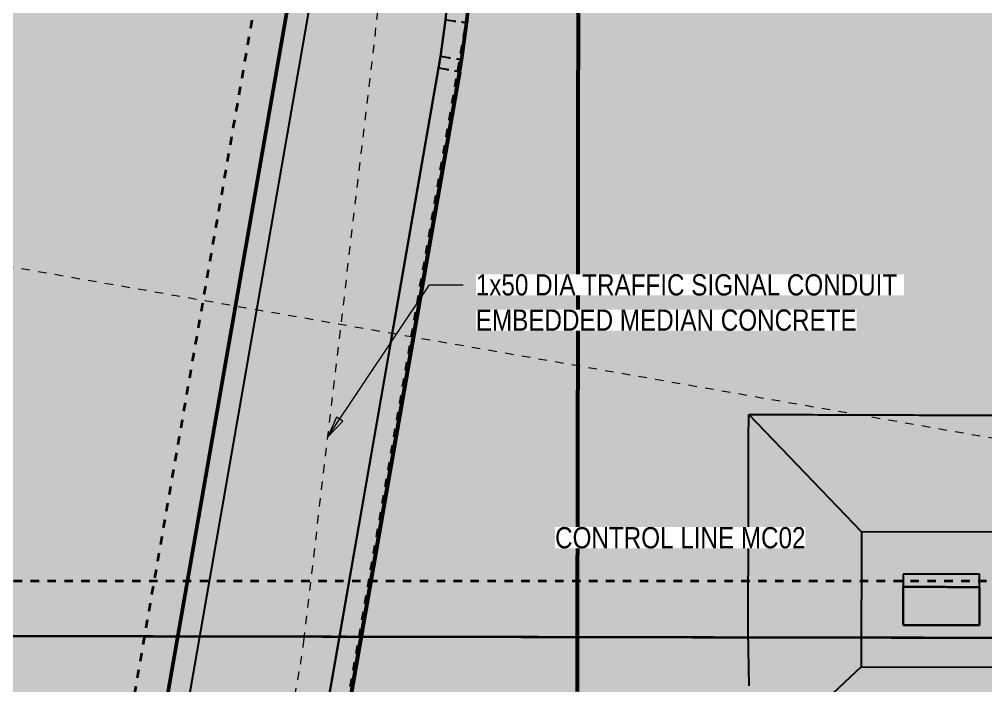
# Model space of a CAD drawing. Header units: metres. Extents: x -1161 to -1081, y 0 to 563.
# Drawn here: x -1126.31 to -1114.89, y 526.57 to 534.45 of the extents above; entities that cross this region are included whole.
import ezdxf

# ---------------------------------------------------------------- set-up
doc = ezdxf.new("R2010")
doc.units = ezdxf.units.M
for name, pattern in [('ControlLine', [0.02, 0.0125, -0.0025, 0.0025, -0.0025]), ('Dash - Tight', [0.0045, 0.003, -0.0015]), ('Dot_Section Line', [0.02, 0, -0.02]), ('JacobsDash', [0.0045, 0.003, -0.0015])]:
    doc.linetypes.add(name, pattern=pattern)
for name, color, linetype, lineweight in [('A-DETL', 7, 'Continuous', 13), ('A-DETL-GENF', 7, 'Continuous', 9), ('A-FLOR', 7, 'Continuous', 50), ('A-FLOR-HDLN', 7, 'JacobsDash', 18), ('A-GENM', 7, 'Continuous', 35), ('A-MASS', 7, 'Continuous', 50), ('G-ANNO-TEXT', 7, 'Continuous', 9)]:
    doc.layers.add(name, color=color, linetype=linetype, lineweight=lineweight)
doc.layers.add('G-ANNO-SYMB', color=7, linetype='Continuous', lineweight=35, true_color=0x0080ff)
doc.styles.add('Arial Narrow_2', font='ARIALN.TTF', dxfattribs={"height": 0.25})

# ---------------------------------------------------------------- blocks, each defined once
blk = doc.blocks.new('T2DPAA-T2D-PWA-RW-M2D-000001_ControlLines_rvt-1-DRG-2873121 - DECK SLAB GENERAL ARRANGEMENT PLAN')
at = {"layer": 'A-DETL', "color": 150, "linetype": 'ControlLine', "lineweight": 35, "true_color": 0x0080ff}
blk.add_line((-1150.782, 527.804), (-1091.502, 527.804), dxfattribs=at)
blk = doc.blocks.new('T2DPAA-T2D-PWA-RW-M2D-000002_ControlLinesMinor_rvt-1-DRG-2873121 - DECK SLAB GENERAL ARRANGEMENT PLAN')
at = {"layer": 'A-DETL', "color": 150, "linetype": 'ControlLine', "lineweight": 35, "true_color": 0x0080ff}
for p, q in [((-1128.763, 504.591), (-1123.494, 534.834)), ((-1123.703, 519.066), (-1121.024, 534.446))]:
    blk.add_line(p, q, dxfattribs=at)
blk = doc.blocks.new('Top of Pavement - RL A - Top of Pavement - RL A-68818558-DRG-2873121 - DECK SLAB GENERAL ARRANGEMENT PLAN')
at = {"layer": 'A-GENM', "color": 253, "lineweight": 25, "true_color": 0xa3a3a3}
blk.add_open_spline([(113.934, 47.584), (113.965, 47.468), (114.03, 47.222), (114.129, 46.845), (114.233, 46.454), (114.336, 46.063), (114.439, 45.672), (114.542, 45.281), (114.645, 44.89), (114.749, 44.498), (114.852, 44.107), (114.955, 43.716), (115.058, 43.325), (115.161, 42.934), (115.265, 42.543), (115.402, 42.021), (115.54, 41.5), (115.677, 40.978), (115.781, 40.587), (115.884, 40.196), (115.987, 39.805), (116.09, 39.413), (116.194, 39.022), (116.297, 38.631), (116.4, 38.24), (116.503, 37.849), (116.606, 37.458), (116.71, 37.066), (116.813, 36.675), (116.916, 36.284), (117.019, 35.893), (117.122, 35.502), (117.226, 35.111), (117.329, 34.719), (117.432, 34.328), (117.535, 33.937), (117.639, 33.546), (117.742, 33.155), (117.845, 32.764), (117.948, 32.372), (118.051, 31.981), (118.155, 31.59), (118.258, 31.199), (118.361, 30.808), (118.464, 30.417), (118.567, 30.025), (118.671, 29.634), (118.774, 29.243), (118.877, 28.852), (118.98, 28.461), (119.084, 28.07), (119.187, 27.678), (119.29, 27.287), (119.393, 26.896), (119.496, 26.505), (119.6, 26.114), (119.703, 25.722), (119.806, 25.331), (119.909, 24.94), (120.012, 24.549), (120.116, 24.158), (120.219, 23.767), (120.322, 23.375), (120.425, 22.984), (120.529, 22.593), (120.632, 22.202), (120.735, 21.811), (120.838, 21.42), (120.941, 21.028), (121.045, 20.637), (121.148, 20.246), (121.251, 19.855), (121.354, 19.464), (121.458, 19.072), (121.561, 18.681), (121.664, 18.29), (121.767, 17.899), (121.87, 17.508), (121.974, 17.117), (122.077, 16.725), (122.18, 16.334), (122.283, 15.943), (122.386, 15.552), (122.49, 15.161), (122.593, 14.77), (122.696, 14.378), (122.799, 13.987), (122.903, 13.596), (123.006, 13.205), (123.109, 12.814), (123.212, 12.422), (123.315, 12.031), (123.419, 11.64), (123.522, 11.249), (123.625, 10.858), (123.728, 10.467), (123.831, 10.075), (123.935, 9.684), (124.038, 9.293), (124.141, 8.902), (124.244, 8.511), (124.348, 8.12), (124.485, 7.598), (124.623, 7.077), (124.76, 6.555), (124.864, 6.164), (124.967, 5.773), (125.07, 5.382), (125.173, 4.99), (125.276, 4.599), (125.38, 4.208), (125.483, 3.817), (125.586, 3.426), (125.689, 3.034), (125.793, 2.643), (125.896, 2.252), (125.999, 1.861), (126.102, 1.469), (126.206, 1.078), (126.343, 0.556), (126.481, 0.035), (126.618, -0.487), (126.722, -0.878), (126.825, -1.269), (126.928, -1.661), (127.031, -2.052), (127.135, -2.443), (127.238, -2.834), (127.341, -3.226), (127.444, -3.617), (127.548, -4.008), (127.651, -4.399), (127.754, -4.791), (127.857, -5.182), (127.96, -5.573), (128.064, -5.964), (128.167, -6.356), (128.27, -6.747), (128.373, -7.138), (128.477, -7.529), (128.58, -7.92), (128.683, -8.312), (128.786, -8.703), (128.89, -9.094), (128.98, -9.438), (129.037, -9.651), (129.059, -9.734)], degree=3, knots=[0.3187464, 0.3187464, 0.3187464, 0.3187464, 0.3212291, 0.3240223, 0.3268156, 0.3296089, 0.3324022, 0.3351955, 0.3379888, 0.3407821, 0.3435754, 0.3463687, 0.349162, 0.3519553, 0.3547486, 0.3575419, 0.3631285, 0.3659218, 0.3687151, 0.3715084, 0.3743017, 0.377095, 0.3798883, 0.3826816, 0.3854749, 0.3882682, 0.3910615, 0.3938547, 0.396648, 0.3994413, 0.4022346, 0.4050279, 0.4078212, 0.4106145, 0.4134078, 0.4162011, 0.4189944, 0.4217877, 0.424581, 0.4273743, 0.4301676, 0.4329609, 0.4357542, 0.4385475, 0.4413408, 0.4441341, 0.4469274, 0.4497207, 0.452514, 0.4553073, 0.4581006, 0.4608939, 0.4636872, 0.4664804, 0.4692737, 0.472067, 0.4748603, 0.4776536, 0.4804469, 0.4832402, 0.4860335, 0.4888268, 0.4916201, 0.4944134, 0.4972067, 0.5, 0.5027933, 0.5055866, 0.5083799, 0.5111732, 0.5139665, 0.5167598, 0.5195531, 0.5223464, 0.5251397, 0.527933, 0.5307263, 0.5335196, 0.5363128, 0.5391061, 0.5418994, 0.5446927, 0.547486, 0.5502793, 0.5530726, 0.5558659, 0.5586592, 0.5614525, 0.5642458, 0.5670391, 0.5698324, 0.5726257, 0.575419, 0.5782123, 0.5810056, 0.5837989, 0.5865922, 0.5893855, 0.5921788, 0.5949721, 0.5977654, 0.6005587, 0.603352, 0.6089385, 0.6117318, 0.6145251, 0.6173184, 0.6201117, 0.622905, 0.6256983, 0.6284916, 0.6312849, 0.6340782, 0.6368715, 0.6396648, 0.6424581, 0.6452514, 0.6480447, 0.650838, 0.6536313, 0.6592179, 0.6620112, 0.6648045, 0.6675978, 0.6703911, 0.6731844, 0.6759777, 0.6787709, 0.6815642, 0.6843575, 0.6871508, 0.6899441, 0.6927374, 0.6955307, 0.698324, 0.7011173, 0.7039106, 0.7067039, 0.7094972, 0.7122905, 0.7150838, 0.7178771, 0.7206704, 0.7234637, 0.726257, 0.7280354, 0.7280354, 0.7280354, 0.7280354], dxfattribs=at)
at = {"layer": 'A-GENM', "color": 254, "lineweight": 25, "true_color": 0xd1d1d1}
for points in [[(120.219, 23.767), (120.185, 23.897), (120.15, 24.027), (120.116, 24.158)], [(120.322, 23.375), (120.288, 23.506), (120.253, 23.636), (120.219, 23.767)], [(120.425, 22.984), (120.391, 23.115), (120.357, 23.245), (120.322, 23.375)], [(120.528, 22.594), (120.494, 22.724), (120.46, 22.854), (120.425, 22.984)], [(120.838, 21.42), (120.804, 21.55), (120.735, 21.811), (120.666, 22.071), (120.632, 22.202)], [(121.251, 19.855), (121.217, 19.985), (121.182, 20.116), (121.148, 20.246)], [(121.458, 19.072), (121.423, 19.203), (121.354, 19.464), (121.285, 19.724), (121.251, 19.855)], [(121.664, 18.29), (121.63, 18.42), (121.561, 18.681), (121.492, 18.942), (121.458, 19.072)], [(121.87, 17.508), (121.867, 17.519), (121.865, 17.53), (121.862, 17.541)], [(121.974, 17.117), (121.939, 17.247), (121.905, 17.377), (121.87, 17.508)], [(122.077, 16.725), (122.042, 16.856), (122.008, 16.986), (121.974, 17.117)], [(122.283, 15.943), (122.249, 16.073), (122.18, 16.334), (122.111, 16.595), (122.077, 16.725)], [(122.386, 15.552), (122.352, 15.682), (122.318, 15.813), (122.283, 15.943)], [(122.475, 15.217), (122.445, 15.329), (122.416, 15.44), (122.386, 15.552)], [(122.679, 14.443), (122.679, 14.444), (122.678, 14.445), (122.678, 14.447)]]:
    blk.add_open_spline(points, degree=3, dxfattribs=at)
at = {"layer": 'A-GENM', "color": 9, "lineweight": 25, "true_color": 0xbebebe}
for points in [[(120.632, 22.202), (120.597, 22.332), (120.563, 22.463), (120.529, 22.593)], [(121.148, 20.246), (121.146, 20.254), (121.144, 20.262), (121.141, 20.27)], [(122.696, 14.378), (122.69, 14.4), (122.685, 14.421), (122.679, 14.443)], [(122.781, 14.055), (122.753, 14.163), (122.724, 14.271), (122.696, 14.378)], [(123.109, 12.814), (123.083, 12.91), (123.058, 13.007), (123.032, 13.103)]]:
    blk.add_open_spline(points, degree=3, dxfattribs=at)
at = {"layer": 'A-GENM', "color": 254, "lineweight": 25, "true_color": 0xd1d1d1}
for points, knots in [([(121.141, 20.27), (121.109, 20.393), (121.042, 20.645), (120.941, 21.028), (120.873, 21.289), (120.838, 21.42)], [-0.513791914, -0.513791914, -0.513791914, -0.513791914, -0.511173184, -0.508379888, -0.505586592, -0.505586592, -0.505586592, -0.505586592]), ([(121.857, 17.56), (121.827, 17.673), (121.763, 17.916), (121.698, 18.16), (121.664, 18.29)], [-0.533146127, -0.533146127, -0.533146127, -0.533146127, -0.530726257, -0.527932961, -0.527932961, -0.527932961, -0.527932961])]:
    blk.add_open_spline(points, degree=3, knots=knots, dxfattribs=at)
at = {"layer": 'A-GENM', "color": 253, "lineweight": 25, "true_color": 0xa3a3a3}
for points in [[(121.862, 17.541), (121.86, 17.547), (121.858, 17.554), (121.857, 17.56)], [(122.799, 13.987), (122.793, 14.01), (122.787, 14.033), (122.781, 14.055)], [(122.903, 13.596), (122.868, 13.726), (122.834, 13.857), (122.799, 13.987)], [(123.006, 13.205), (122.971, 13.335), (122.937, 13.466), (122.903, 13.596)], [(123.032, 13.103), (123.024, 13.137), (123.015, 13.171), (123.006, 13.205)]]:
    blk.add_open_spline(points, degree=3, dxfattribs=at)
at = {"layer": 'A-GENM', "color": 9, "lineweight": 25, "true_color": 0xbebebe}
blk.add_open_spline([(122.678, 14.447), (122.65, 14.554), (122.587, 14.792), (122.519, 15.049), (122.48, 15.198), (122.475, 15.217)], degree=3, knots=[-0.555376768, -0.555376768, -0.555376768, -0.555376768, -0.553072626, -0.55027933, -0.549875861, -0.549875861, -0.549875861, -0.549875861], dxfattribs=at)
blk = doc.blocks.new('T2DPAA-T2D-C3S-RS-M3D-100334_rvt-1-DRG-2873121 - DECK SLAB GENERAL ARRANGEMENT PLAN')
at = {"layer": 'A-GENM', "color": 9, "lineweight": 25, "true_color": 0xbebebe}
for p, q in [((-1119.714, 536.161), (-1119.717, 534.357)), ((-1119.697, 534.357), (-1119.694, 536.161)), ((-1119.717, 534.357), (-1119.721, 532.553)), ((-1119.701, 532.553), (-1119.697, 534.357)), ((-1119.721, 532.553), (-1119.724, 530.749)), ((-1119.704, 530.749), (-1119.701, 532.553)), ((-1119.724, 530.749), (-1119.727, 528.945)), ((-1119.707, 528.945), (-1119.704, 530.749)), ((-1119.727, 528.945), (-1119.73, 527.14)), ((-1119.71, 527.14), (-1119.707, 528.945)), ((-1115.867, 527.734), (-1115.867, 527.659)), ((-1115.867, 527.734), (-1115.867, 527.659)), ((-1114.966, 527.657), (-1114.966, 527.732)), ((-1114.965, 527.657), (-1114.965, 527.731)), ((-1115.867, 527.584), (-1115.868, 527.509)), ((-1115.867, 527.659), (-1115.867, 527.584)), ((-1115.867, 527.659), (-1115.867, 527.584)), ((-1114.967, 527.507), (-1114.966, 527.582)), ((-1114.966, 527.582), (-1114.966, 527.657)), ((-1114.966, 527.507), (-1114.965, 527.581)), ((-1114.965, 527.582), (-1114.965, 527.656)), ((-1115.868, 527.509), (-1115.868, 527.434)), ((-1114.967, 527.432), (-1114.967, 527.507)), ((-1114.966, 527.431), (-1114.966, 527.506)), ((-1115.868, 527.434), (-1115.868, 527.359)), ((-1115.868, 527.359), (-1115.868, 527.284)), ((-1115.868, 527.359), (-1115.868, 527.284)), ((-1114.967, 527.357), (-1114.967, 527.432)), ((-1114.967, 527.282), (-1114.967, 527.357)), ((-1114.966, 527.356), (-1114.966, 527.431)), ((-1114.966, 527.282), (-1114.966, 527.356))]:
    blk.add_line(p, q, dxfattribs=at)
at = {"layer": 'A-GENM', "color": 253, "lineweight": 25, "true_color": 0xa3a3a3}
for p, q in [((-1119.72, 532.978), (-1119.716, 534.924)), ((-1119.696, 534.924), (-1119.7, 532.978)), ((-1119.723, 531.032), (-1119.72, 532.978)), ((-1119.7, 532.978), (-1119.703, 531.032)), ((-1119.727, 529.086), (-1119.723, 531.032)), ((-1119.703, 531.032), (-1119.707, 529.086)), ((-1119.73, 527.14), (-1119.727, 529.086)), ((-1119.707, 529.086), (-1119.71, 527.14)), ((-1115.867, 527.659), (-1115.867, 527.734)), ((-1114.966, 527.732), (-1114.966, 527.657)), ((-1115.868, 527.509), (-1115.867, 527.584)), ((-1115.867, 527.584), (-1115.867, 527.659)), ((-1114.966, 527.582), (-1114.967, 527.507)), ((-1114.966, 527.657), (-1114.966, 527.582)), ((-1115.868, 527.434), (-1115.868, 527.509)), ((-1114.967, 527.507), (-1114.967, 527.432)), ((-1115.868, 527.359), (-1115.868, 527.434)), ((-1115.868, 527.284), (-1115.868, 527.359)), ((-1114.967, 527.432), (-1114.967, 527.357)), ((-1114.967, 527.357), (-1114.967, 527.282)), ((-1119.73, 527.069), (-1119.73, 527.14)), ((-1119.71, 527.14), (-1119.71, 527.069)), ((-1119.731, 526.926), (-1119.73, 526.998)), ((-1119.73, 526.998), (-1119.73, 527.069)), ((-1119.71, 526.998), (-1119.711, 526.926)), ((-1119.71, 527.069), (-1119.71, 526.998)), ((-1119.731, 526.855), (-1119.731, 526.926)), ((-1119.711, 526.926), (-1119.711, 526.855)), ((-1119.731, 526.784), (-1119.731, 526.855)), ((-1119.731, 526.712), (-1119.731, 526.784)), ((-1119.711, 526.855), (-1119.711, 526.784)), ((-1119.711, 526.784), (-1119.711, 526.712)), ((-1119.731, 526.641), (-1119.731, 526.712)), ((-1119.711, 526.712), (-1119.711, 526.641)), ((-1119.731, 526.57), (-1119.731, 526.641)), ((-1119.731, 526.498), (-1119.731, 526.57)), ((-1119.711, 526.641), (-1119.711, 526.57)), ((-1119.711, 526.57), (-1119.711, 526.498))]:
    blk.add_line(p, q, dxfattribs=at)
at = {"layer": 'A-GENM', "color": 254, "lineweight": 25, "true_color": 0xd1d1d1}
for p, q in [((-1117.694, 529.774), (-1116.36, 528.386)), ((-1116.36, 528.386), (-1116.364, 526.787)), ((-1114.461, 528.383), (-1116.36, 528.386)), ((-1115.236, 527.883), (-1115.867, 527.885)), ((-1115.867, 527.885), (-1115.867, 527.659)), ((-1114.965, 527.883), (-1115.235, 527.883)), ((-1114.965, 527.732), (-1114.965, 527.883)), ((-1114.965, 527.657), (-1114.965, 527.731)), ((-1115.867, 527.584), (-1115.868, 527.284)), ((-1115.867, 527.659), (-1115.867, 527.584)), ((-1114.966, 527.507), (-1114.965, 527.581)), ((-1114.965, 527.582), (-1114.965, 527.656)), ((-1114.966, 527.431), (-1114.966, 527.506)), ((-1114.966, 527.356), (-1114.966, 527.431)), ((-1114.966, 527.282), (-1114.966, 527.356)), ((-1115.867, 527.282), (-1115.768, 527.282)), ((-1115.767, 527.282), (-1115.668, 527.282)), ((-1115.668, 527.282), (-1115.467, 527.282)), ((-1115.466, 527.282), (-1115.367, 527.282)), ((-1115.367, 527.282), (-1115.268, 527.281)), ((-1115.267, 527.281), (-1115.066, 527.281)), ((-1115.066, 527.281), (-1114.967, 527.281)), ((-1116.364, 526.787), (-1117.657, 525.583)), ((-1116.364, 526.787), (-1114.464, 526.784))]:
    blk.add_line(p, q, dxfattribs=at)
at = {"layer": 'A-GENM', "color": 9, "lineweight": 25, "true_color": 0xbebebe, "flags": 128}
for points in [[(-1117.7, 527.137), (-1117.699, 527.43), (-1117.699, 527.723), (-1117.698, 528.016), (-1117.697, 528.309), (-1117.697, 528.602), (-1117.696, 528.895), (-1117.695, 529.188), (-1117.695, 529.481), (-1117.694, 529.774)], [(-1115.867, 527.885), (-1115.867, 527.809), (-1115.867, 527.734)], [(-1114.965, 527.732), (-1114.965, 527.808), (-1114.965, 527.883)], [(-1115.867, 527.584), (-1115.868, 527.509), (-1115.868, 527.434), (-1115.868, 527.359)], [(-1115.868, 527.284), (-1115.868, 527.283), (-1115.868, 527.282)], [(-1119.73, 527.14), (-1119.73, 527.069), (-1119.73, 526.998), (-1119.731, 526.926), (-1119.731, 526.855), (-1119.731, 526.784), (-1119.731, 526.712), (-1119.731, 526.641), (-1119.731, 526.57), (-1119.731, 526.498)], [(-1119.711, 526.498), (-1119.711, 526.57), (-1119.711, 526.641), (-1119.711, 526.712), (-1119.711, 526.784), (-1119.711, 526.855), (-1119.711, 526.926), (-1119.71, 526.998), (-1119.71, 527.069), (-1119.71, 527.14)], [(-1117.688, 526.566), (-1117.69, 526.637), (-1117.691, 526.709), (-1117.693, 526.78), (-1117.694, 526.851), (-1117.696, 526.923), (-1117.697, 526.994), (-1117.698, 527.065), (-1117.7, 527.137)]]:
    blk.add_lwpolyline(points, dxfattribs=at)
at = {"layer": 'A-GENM', "color": 9, "lineweight": 25, "true_color": 0xbebebe}
for points, knots in [([(-1117.694, 529.774), (-1117.526, 529.774), (-1117.191, 529.772), (-1116.688, 529.77), (-1116.184, 529.768), (-1115.681, 529.767), (-1115.178, 529.765), (-1114.674, 529.764), (-1114.003, 529.762), (-1113.5, 529.761), (-1113.165, 529.76)], [0, 0, 0, 0, 0.111111, 0.222222, 0.333333, 0.444444, 0.555556, 0.666667, 0.777778, 1, 1, 1, 1]), ([(-1115.236, 527.883), (-1115.279, 527.883), (-1115.49, 527.884), (-1115.7, 527.884), (-1115.867, 527.885)], [0.300748, 0.300748, 0.300748, 0.300748, 0.4444444, 1, 1, 1, 1])]:
    blk.add_open_spline(points, degree=3, knots=knots, dxfattribs=at)
for points in [[(-1114.965, 527.883), (-1115.055, 527.883), (-1115.145, 527.883), (-1115.235, 527.883)], [(-1115.767, 527.733), (-1115.8, 527.733), (-1115.834, 527.733), (-1115.867, 527.734)], [(-1115.667, 527.733), (-1115.7, 527.733), (-1115.734, 527.733), (-1115.767, 527.733)], [(-1115.567, 527.733), (-1115.6, 527.733), (-1115.634, 527.733), (-1115.667, 527.733)], [(-1115.467, 527.733), (-1115.5, 527.733), (-1115.533, 527.733), (-1115.567, 527.733)], [(-1115.367, 527.733), (-1115.4, 527.733), (-1115.433, 527.733), (-1115.467, 527.733)], [(-1115.267, 527.732), (-1115.3, 527.732), (-1115.333, 527.733), (-1115.367, 527.733)], [(-1115.166, 527.732), (-1115.2, 527.732), (-1115.233, 527.732), (-1115.267, 527.732)], [(-1115.066, 527.732), (-1115.1, 527.732), (-1115.133, 527.732), (-1115.166, 527.732)], [(-1114.966, 527.732), (-1115, 527.732), (-1115.033, 527.732), (-1115.066, 527.732)], [(-1115.868, 527.284), (-1115.835, 527.283), (-1115.801, 527.283), (-1115.768, 527.283)], [(-1115.867, 527.282), (-1115.834, 527.282), (-1115.801, 527.282), (-1115.768, 527.282)], [(-1115.768, 527.283), (-1115.735, 527.283), (-1115.701, 527.283), (-1115.668, 527.283)], [(-1115.767, 527.282), (-1115.734, 527.282), (-1115.701, 527.282), (-1115.668, 527.282)], [(-1115.668, 527.283), (-1115.634, 527.283), (-1115.601, 527.283), (-1115.568, 527.283)], [(-1115.668, 527.282), (-1115.601, 527.282), (-1115.534, 527.282), (-1115.467, 527.282)], [(-1115.568, 527.283), (-1115.534, 527.283), (-1115.501, 527.283), (-1115.468, 527.283)], [(-1115.468, 527.283), (-1115.434, 527.283), (-1115.401, 527.283), (-1115.367, 527.283)], [(-1115.466, 527.282), (-1115.433, 527.282), (-1115.4, 527.282), (-1115.367, 527.282)], [(-1115.367, 527.283), (-1115.334, 527.283), (-1115.301, 527.282), (-1115.267, 527.282)], [(-1115.367, 527.282), (-1115.334, 527.282), (-1115.301, 527.281), (-1115.268, 527.281)], [(-1115.267, 527.282), (-1115.234, 527.282), (-1115.201, 527.282), (-1115.167, 527.282)], [(-1115.267, 527.281), (-1115.2, 527.281), (-1115.133, 527.281), (-1115.066, 527.281)], [(-1115.167, 527.282), (-1115.134, 527.282), (-1115.1, 527.282), (-1115.067, 527.282)], [(-1115.067, 527.282), (-1115.034, 527.282), (-1115, 527.282), (-1114.967, 527.282)], [(-1115.066, 527.281), (-1115.033, 527.281), (-1115, 527.281), (-1114.967, 527.281)], [(-1124.536, 527.149), (-1124.669, 527.149), (-1124.802, 527.149), (-1124.935, 527.15)], [(-1124.531, 527.149), (-1124.532, 527.149), (-1124.534, 527.149), (-1124.536, 527.149)], [(-1122.508, 527.145), (-1122.517, 527.145), (-1122.525, 527.145), (-1122.533, 527.145)]]:
    blk.add_open_spline(points, degree=3, dxfattribs=at)
at = {"layer": 'A-GENM', "color": 253, "lineweight": 25, "true_color": 0xa3a3a3}
for points in [[(-1115.867, 527.734), (-1115.834, 527.733), (-1115.8, 527.733), (-1115.767, 527.733)], [(-1115.767, 527.733), (-1115.734, 527.733), (-1115.7, 527.733), (-1115.667, 527.733)], [(-1115.667, 527.733), (-1115.634, 527.733), (-1115.6, 527.733), (-1115.567, 527.733)], [(-1115.567, 527.733), (-1115.533, 527.733), (-1115.5, 527.733), (-1115.467, 527.733)], [(-1115.467, 527.733), (-1115.433, 527.733), (-1115.4, 527.733), (-1115.367, 527.733)], [(-1115.367, 527.733), (-1115.333, 527.733), (-1115.3, 527.732), (-1115.267, 527.732)], [(-1115.267, 527.732), (-1115.233, 527.732), (-1115.2, 527.732), (-1115.166, 527.732)], [(-1115.166, 527.732), (-1115.133, 527.732), (-1115.1, 527.732), (-1115.066, 527.732)], [(-1115.066, 527.732), (-1115.033, 527.732), (-1115, 527.732), (-1114.966, 527.732)], [(-1115.768, 527.283), (-1115.801, 527.283), (-1115.835, 527.283), (-1115.868, 527.284)], [(-1115.668, 527.283), (-1115.701, 527.283), (-1115.735, 527.283), (-1115.768, 527.283)], [(-1115.568, 527.283), (-1115.601, 527.283), (-1115.634, 527.283), (-1115.668, 527.283)], [(-1115.468, 527.283), (-1115.501, 527.283), (-1115.534, 527.283), (-1115.568, 527.283)], [(-1115.367, 527.283), (-1115.401, 527.283), (-1115.434, 527.283), (-1115.468, 527.283)], [(-1115.267, 527.282), (-1115.301, 527.282), (-1115.334, 527.283), (-1115.367, 527.283)], [(-1115.167, 527.282), (-1115.201, 527.282), (-1115.234, 527.282), (-1115.267, 527.282)], [(-1115.067, 527.282), (-1115.1, 527.282), (-1115.134, 527.282), (-1115.167, 527.282)], [(-1114.967, 527.282), (-1115, 527.282), (-1115.034, 527.282), (-1115.067, 527.282)]]:
    blk.add_open_spline(points, degree=3, dxfattribs=at)
for points, knots in [([(-1150.782, 527.196), (-1150.709, 527.195), (-1150.503, 527.195), (-1150.164, 527.194), (-1149.763, 527.194), (-1149.363, 527.193), (-1148.962, 527.192), (-1148.562, 527.192), (-1148.162, 527.191), (-1147.761, 527.19), (-1147.361, 527.189), (-1146.96, 527.189), (-1146.56, 527.188), (-1146.026, 527.187), (-1145.359, 527.186), (-1144.691, 527.185), (-1144.157, 527.184), (-1143.757, 527.183), (-1143.357, 527.182), (-1142.956, 527.182), (-1142.556, 527.181), (-1142.155, 527.18), (-1141.755, 527.18), (-1141.354, 527.179), (-1140.954, 527.178), (-1140.554, 527.177), (-1140.153, 527.177), (-1139.753, 527.176), (-1139.352, 527.175), (-1138.952, 527.175), (-1138.551, 527.174), (-1138.151, 527.173), (-1137.75, 527.172), (-1137.35, 527.172), (-1136.95, 527.171), (-1136.549, 527.17), (-1136.149, 527.17), (-1135.748, 527.169), (-1135.348, 527.168), (-1134.947, 527.167), (-1134.547, 527.167), (-1134.146, 527.166), (-1133.746, 527.165), (-1133.346, 527.165), (-1132.945, 527.164), (-1132.545, 527.163), (-1132.144, 527.162), (-1131.744, 527.162), (-1131.343, 527.161), (-1130.943, 527.16), (-1130.542, 527.16), (-1130.142, 527.159), (-1129.742, 527.158), (-1129.341, 527.157), (-1128.941, 527.157), (-1128.54, 527.156), (-1128.14, 527.155), (-1127.739, 527.155), (-1127.339, 527.154), (-1126.938, 527.153), (-1126.538, 527.152), (-1126.137, 527.152), (-1125.737, 527.151), (-1125.337, 527.15), (-1125.07, 527.15), (-1124.936, 527.15)], [0.1571331, 0.1571331, 0.1571331, 0.1571331, 0.1630435, 0.173913, 0.1847826, 0.1956522, 0.2065217, 0.2173913, 0.2282609, 0.2391304, 0.25, 0.2608696, 0.2717391, 0.2826087, 0.3043478, 0.326087, 0.3369565, 0.3478261, 0.3586957, 0.3695652, 0.3804348, 0.3913043, 0.4021739, 0.4130435, 0.423913, 0.4347826, 0.4456522, 0.4565217, 0.4673913, 0.4782609, 0.4891304, 0.5, 0.5108696, 0.5217391, 0.5326087, 0.5434783, 0.5543478, 0.5652174, 0.576087, 0.5869565, 0.5978261, 0.6086957, 0.6195652, 0.6304348, 0.6413043, 0.6521739, 0.6630435, 0.673913, 0.6847826, 0.6956522, 0.7065217, 0.7173913, 0.7282609, 0.7391304, 0.75, 0.7608696, 0.7717391, 0.7826087, 0.7934783, 0.8043478, 0.8152174, 0.826087, 0.8369565, 0.8478261, 0.8586957, 0.8586957, 0.8586957, 0.8586957]), ([(-1124.935, 527.15), (-1124.802, 527.149), (-1124.535, 527.149), (-1124.135, 527.148), (-1123.735, 527.147), (-1123.334, 527.147), (-1122.934, 527.146), (-1122.533, 527.145), (-1122.133, 527.145), (-1121.732, 527.144), (-1121.332, 527.143), (-1120.932, 527.143), (-1120.531, 527.142), (-1120.131, 527.141), (-1119.864, 527.141), (-1119.73, 527.14)], [0.8587118, 0.8587118, 0.8587118, 0.8587118, 0.8695652, 0.8804348, 0.8913043, 0.9021739, 0.9130435, 0.923913, 0.9347826, 0.9456522, 0.9565217, 0.9673913, 0.9782609, 0.9891304, 1, 1, 1, 1]), ([(-1119.71, 527.14), (-1119.577, 527.14), (-1119.31, 527.14), (-1118.909, 527.139), (-1118.509, 527.138), (-1118.108, 527.137), (-1117.708, 527.137), (-1117.307, 527.136), (-1116.907, 527.135), (-1116.506, 527.135), (-1116.106, 527.134), (-1115.705, 527.133), (-1115.305, 527.133), (-1114.904, 527.132), (-1114.504, 527.131), (-1114.103, 527.13), (-1113.703, 527.13), (-1113.302, 527.129), (-1112.902, 527.128), (-1112.501, 527.128), (-1112.101, 527.127), (-1111.7, 527.126), (-1111.3, 527.125), (-1110.766, 527.124), (-1110.232, 527.123), (-1109.698, 527.123), (-1109.297, 527.122), (-1108.897, 527.121), (-1108.496, 527.12), (-1108.096, 527.12), (-1107.695, 527.119), (-1107.295, 527.118), (-1106.894, 527.118), (-1106.494, 527.117), (-1106.093, 527.116), (-1105.693, 527.115), (-1105.292, 527.115), (-1104.892, 527.114), (-1104.491, 527.113), (-1104.09, 527.113), (-1103.69, 527.112), (-1103.289, 527.111), (-1102.889, 527.11), (-1102.488, 527.11), (-1102.088, 527.109), (-1101.687, 527.108), (-1101.286, 527.108), (-1100.886, 527.107), (-1100.485, 527.106), (-1100.085, 527.105), (-1099.684, 527.105), (-1099.284, 527.104), (-1098.883, 527.103), (-1098.482, 527.103), (-1098.082, 527.102), (-1097.681, 527.101), (-1097.281, 527.1), (-1096.88, 527.1), (-1096.48, 527.099), (-1096.079, 527.098), (-1095.678, 527.098), (-1095.278, 527.097), (-1094.877, 527.096), (-1094.477, 527.095), (-1094.076, 527.095), (-1093.676, 527.094), (-1093.275, 527.093), (-1092.874, 527.093), (-1092.474, 527.092), (-1092.073, 527.091), (-1091.749, 527.091), (-1091.559, 527.09), (-1091.502, 527.09)], [0, 0, 0, 0, 0.009009, 0.018018, 0.027027, 0.036036, 0.045045, 0.0540541, 0.0630631, 0.0720721, 0.0810811, 0.0900901, 0.0990991, 0.1081081, 0.1171171, 0.1261261, 0.1351351, 0.1441441, 0.1531532, 0.1621622, 0.1711712, 0.1801802, 0.1891892, 0.1981982, 0.2162162, 0.2252252, 0.2342342, 0.2432432, 0.2522523, 0.2612613, 0.2702703, 0.2792793, 0.2882883, 0.2972973, 0.3063063, 0.3153153, 0.3243243, 0.3333333, 0.3423423, 0.3513514, 0.3603604, 0.3693694, 0.3783784, 0.3873874, 0.3963964, 0.4054054, 0.4144144, 0.4234234, 0.4324324, 0.4414414, 0.4504505, 0.4594595, 0.4684685, 0.4774775, 0.4864865, 0.4954955, 0.5045045, 0.5135135, 0.5225225, 0.5315315, 0.5405405, 0.5495495, 0.5585586, 0.5675676, 0.5765766, 0.5855856, 0.5945946, 0.6036036, 0.6126126, 0.6216216, 0.6306306, 0.6344814, 0.6344814, 0.6344814, 0.6344814])]:
    blk.add_open_spline(points, degree=3, knots=knots, dxfattribs=at)
at = {"layer": 'A-GENM', "color": 254, "lineweight": 25, "true_color": 0xd1d1d1}
for points in [[(-1126.137, 527.152), (-1126.271, 527.152), (-1126.404, 527.152), (-1126.538, 527.152)], [(-1125.737, 527.151), (-1125.87, 527.151), (-1126.004, 527.152), (-1126.137, 527.152)], [(-1125.337, 527.15), (-1125.47, 527.151), (-1125.604, 527.151), (-1125.737, 527.151)], [(-1124.936, 527.15), (-1125.07, 527.15), (-1125.203, 527.15), (-1125.337, 527.15)], [(-1124.135, 527.148), (-1124.267, 527.148), (-1124.399, 527.149), (-1124.531, 527.149)], [(-1123.735, 527.147), (-1123.868, 527.148), (-1124.002, 527.148), (-1124.135, 527.148)], [(-1123.334, 527.147), (-1123.468, 527.147), (-1123.601, 527.147), (-1123.735, 527.147)], [(-1122.934, 527.146), (-1123.067, 527.146), (-1123.201, 527.147), (-1123.334, 527.147)], [(-1122.533, 527.145), (-1122.667, 527.146), (-1122.8, 527.146), (-1122.934, 527.146)], [(-1122.133, 527.145), (-1122.258, 527.145), (-1122.383, 527.145), (-1122.508, 527.145)], [(-1121.732, 527.144), (-1121.866, 527.144), (-1121.999, 527.144), (-1122.133, 527.145)], [(-1121.332, 527.143), (-1121.466, 527.143), (-1121.599, 527.144), (-1121.732, 527.144)], [(-1120.932, 527.143), (-1121.065, 527.143), (-1121.199, 527.143), (-1121.332, 527.143)], [(-1120.531, 527.142), (-1120.665, 527.142), (-1120.798, 527.142), (-1120.932, 527.143)], [(-1120.131, 527.141), (-1120.264, 527.141), (-1120.398, 527.142), (-1120.531, 527.142)], [(-1119.73, 527.14), (-1119.864, 527.141), (-1119.997, 527.141), (-1120.131, 527.141)], [(-1119.375, 527.14), (-1119.487, 527.14), (-1119.599, 527.14), (-1119.71, 527.14)], [(-1119.04, 527.139), (-1119.152, 527.139), (-1119.263, 527.14), (-1119.375, 527.14)], [(-1118.705, 527.139), (-1118.817, 527.139), (-1118.928, 527.139), (-1119.04, 527.139)], [(-1118.37, 527.138), (-1118.482, 527.138), (-1118.593, 527.138), (-1118.705, 527.139)], [(-1118.035, 527.137), (-1118.147, 527.138), (-1118.258, 527.138), (-1118.37, 527.138)], [(-1117.7, 527.137), (-1117.812, 527.137), (-1117.923, 527.137), (-1118.035, 527.137)]]:
    blk.add_open_spline(points, degree=3, dxfattribs=at)
at = {"layer": 'A-GENM', "color": 253, "lineweight": 25, "true_color": 0xa3a3a3, "rotation": 75.11694444444437}
blk.add_blockref('Top of Pavement - RL A - Top of Pavement - RL A-68818558-DRG-2873121 - DECK SLAB GENERAL ARRANGEMENT PLAN', (-1134.058, 404.862), dxfattribs=at)
blk = doc.blocks.new('T2DPAA-T2D-C3S-TF-XRF-100102_dwg-40805790-DRG-2873121 - DECK SLAB GENERAL ARRANGEMENT PLAN')
at = {"color": 1, "linetype": 'Dash - Tight', "lineweight": 18, "true_color": 0xff0000}
for p, q in [((42.395, -681.209), (50.785, -680.004)), ((41.334, -681.309), (42.12, -681.241))]:
    blk.add_line(p, q, dxfattribs=at)
blk.add_arc((41.684, -676.26), 5, 275.0001, 278.1747, dxfattribs=at)
blk = doc.blocks.new('T2DPAA-T2D-PWC-TF-M2D-100101_TrafficSigDesign_rvt-1-DRG-2873121 - DECK SLAB GENERAL ARRANGEMENT PLAN')
at = {"color": 1, "linetype": 'Dash - Tight', "lineweight": 18, "true_color": 0xff0000, "rotation": 75.11694444444437}
blk.add_blockref('T2DPAA-T2D-C3S-TF-XRF-100102_dwg-40805790-DRG-2873121 - DECK SLAB GENERAL ARRANGEMENT PLAN', (-1792.197, 661.088), dxfattribs=at)
blk = doc.blocks.new('Mass 1 - Mass 1-5299959-DRG-2873121 - DECK SLAB GENERAL ARRANGEMENT PLAN')
at = {"layer": 'A-MASS'}
for p, q in [((217.381, 1221.828), (228.362, 1222.789)), ((228.106, 1220.626), (227.964, 1220.612)), ((228.545, 1220.68), (228.106, 1220.626)), ((228.753, 1220.713), (228.545, 1220.68)), ((227.964, 1220.612), (213.137, 1219.315)), ((213.137, 1219.311), (227.964, 1220.609))]:
    blk.add_line(p, q, dxfattribs=at)

msp = doc.modelspace()

# ---------------------------------------------------------------- hatches: boundary and pattern name
at = {"layer": 'A-DETL-GENF', "true_color": 0xc0c0c0, "transparency": 33554624}
h = msp.add_hatch(color=9, dxfattribs=at)
h.paths.add_polyline_path([(-1111.4068, 507.6833), (-1111.4038, 509.3104), (-1115.8427, 509.5292), (-1115.9672, 509.6084), (-1116.0843, 509.6947), (-1116.1785, 509.7729), (-1116.2782, 509.8688), (-1115.9515, 510.1359), (-1115.8802, 510.0721), (-1115.8383, 510.0373), (-1111.9939, 509.8934), (-1111.8511, 509.8074), (-1111.7031, 509.7308), (-1111.5505, 509.6639), (-1111.3939, 509.607), (-1105.4244, 543.8703), (-1105.0297, 543.8889), (-1105.0437, 546.0535), (-1135.8197, 546.0535), (-1135.8232, 544.1752), (-1141.7908, 509.9228), (-1142.1676, 509.9226), (-1142.1716, 507.7407), (-1111.7207, 507.6839)])
h.paths.add_polyline_path([(-1141.9428, 509.9086), (-1141.9428, 509.9086), (-1141.8958, 509.9086)])
h.paths.add_polyline_path([(-1113.0758, 510.4344), (-1113.5295, 511.0763), (-1112.9817, 510.9822), (-1113.0494, 510.5882)])
h.paths.add_polyline_path([(-1114.5522, 511.4141), (-1114.5522, 511.4142), (-1114.5522, 511.4142)])
h.paths.add_polyline_path([(-1114.5522, 511.4141), (-1114.5522, 511.4142), (-1114.5522, 511.4142)])
h.paths.add_polyline_path([(-1114.5522, 511.4142), (-1114.5522, 511.4142), (-1114.5548, 511.4883)])
h.paths.add_polyline_path([(-1116.9781, 512.2536), (-1116.9781, 512.2536), (-1116.9781, 512.4315)])
h.paths.add_polyline_path([(-1115.0674, 515.8749), (-1115.1233, 515.8783), (-1115.1771, 515.894), (-1115.2259, 515.9213), (-1115.2675, 515.9588), (-1115.2997, 516.0046), (-1115.3209, 516.0564), (-1115.3301, 516.1116), (-1115.3267, 516.1675), (-1115.311, 516.2212), (-1115.2837, 516.2701), (-1115.2462, 516.3117), (-1115.2004, 516.3439), (-1115.1486, 516.3651), (-1115.0934, 516.3743), (-1115.0375, 516.3709), (-1114.9838, 516.3552), (-1114.9349, 516.3279), (-1114.8933, 516.2904), (-1114.8611, 516.2446), (-1114.8399, 516.1928), (-1114.8308, 516.1376), (-1114.8341, 516.0817), (-1114.8499, 516.028), (-1114.8771, 515.9791), (-1114.9146, 515.9375), (-1114.9604, 515.9053), (-1115.0122, 515.8841)])
h.paths.add_polyline_path([(-1137.0676, 517.9372), (-1137.2404, 517.9646), (-1137.17, 518.409), (-1136.9972, 518.3817)])
h.paths.add_polyline_path([(-1115.8363, 519.4858), (-1116.5316, 519.4858), (-1116.5316, 520.4658), (-1115.5188, 520.4658), (-1115.6916, 519.4858)])
h.paths.add_polyline_path([(-1132.9721, 520.4137), (-1133.8993, 520.6601), (-1133.7199, 521.6724), (-1132.7564, 521.2255), (-1132.8746, 520.7806)])
h.paths.add_polyline_path([(-1124.1477, 521.9446), (-1124.2036, 521.9479), (-1124.2573, 521.9637), (-1124.3062, 521.9909), (-1124.3478, 522.0284), (-1124.38, 522.0742), (-1124.4012, 522.126), (-1124.4103, 522.1813), (-1124.4069, 522.2371), (-1124.3912, 522.2909), (-1124.3639, 522.3398), (-1124.3264, 522.3813), (-1124.2807, 522.4135), (-1124.2288, 522.4347), (-1124.1736, 522.4439), (-1124.1177, 522.4405), (-1124.064, 522.4248), (-1124.0151, 522.3975), (-1123.9735, 522.36), (-1123.9413, 522.3142), (-1123.9201, 522.2624), (-1123.911, 522.2072), (-1123.9144, 522.1513), (-1123.9301, 522.0976), (-1123.9574, 522.0487), (-1123.9948, 522.0071), (-1124.0406, 521.9749), (-1124.0924, 521.9537)])
h.paths.add_polyline_path([(-1110.154, 535.2026), (-1110.3264, 535.2326), (-1110.2491, 535.6759), (-1110.0767, 535.6459), (-1110.1405, 535.28)])
h.paths.add_polyline_path([(-1121.9534, 535.2613), (-1122.0093, 535.2655), (-1122.0627, 535.2821), (-1122.1112, 535.3101), (-1122.1522, 535.3482), (-1122.1838, 535.395), (-1122.2041, 535.4467), (-1122.2123, 535.502), (-1122.2081, 535.5579), (-1122.1915, 535.6113), (-1122.1635, 535.6598), (-1122.1253, 535.7008), (-1122.079, 535.7323), (-1122.0269, 535.7526), (-1121.9715, 535.7609), (-1121.9157, 535.7567), (-1121.8622, 535.7401), (-1121.8138, 535.7121), (-1121.7728, 535.6739), (-1121.7413, 535.6276), (-1121.7207, 535.5739), (-1121.7127, 535.5201), (-1121.7169, 535.4643), (-1121.7335, 535.4108), (-1121.7615, 535.3624), (-1121.7997, 535.3214), (-1121.8459, 535.2899), (-1121.8981, 535.2695), (-1121.925, 535.2655)])
h.paths.add_polyline_path([(-1132.0744, 541.518), (-1131.9775, 542.0653), (-1131.4302, 541.9684), (-1131.7649, 541.7344)])
h.paths.add_polyline_path([(-1108.9396, 542.3796), (-1108.9396, 542.3796), (-1109.1005, 542.4389)])
h.paths.add_polyline_path([(-1127.7567, 542.3791), (-1127.7567, 542.3796), (-1127.7567, 542.3796)])
h.paths.add_polyline_path([(-1125.0406, 542.3796), (-1125.0406, 542.3796), (-1125.0359, 542.3796)])
h.paths.add_polyline_path([(-1109.9652, 543.3779), (-1109.9652, 543.3779), (-1109.9652, 543.3941)])
h.paths.add_polyline_path([(-1114.5775, 543.3779), (-1114.5775, 543.3779), (-1114.6427, 543.3779)])
h.paths.add_polyline_path([(-1114.7136, 543.3779), (-1114.7136, 543.3779), (-1114.8848, 543.3779)])
h.paths.add_polyline_path([(-1114.6994, 543.3779), (-1114.6994, 543.3779), (-1114.7136, 543.3779)])
h.paths.add_polyline_path([(-1114.6852, 543.3779), (-1114.6852, 543.3779), (-1114.6994, 543.3779)])
h.paths.add_polyline_path([(-1115.2978, 543.3779), (-1115.2978, 543.3779), (-1115.3382, 543.3779)])
h.paths.add_polyline_path([(-1125.1849, 543.378), (-1125.1849, 543.378), (-1125.241, 543.378)])
h.paths.add_polyline_path([(-1125.1674, 543.378), (-1125.1674, 543.378), (-1125.1849, 543.378)])
h.paths.add_polyline_path([(-1127.0023, 543.378), (-1127.0023, 543.378), (-1127.0023, 543.3869)])
h.paths.add_polyline_path([(-1127.227, 543.378), (-1127.227, 543.378), (-1127.2365, 543.378)])
h.paths.add_polyline_path([(-1135.8562, 543.378), (-1135.8562, 543.378), (-1135.8562, 543.3908)])
h.paths.add_polyline_path([(-1109.5636, 543.5777), (-1109.5636, 543.5777), (-1109.4664, 543.5777)])
h.paths.add_polyline_path([(-1113.5623, 543.5777), (-1113.5623, 543.5777), (-1113.5359, 543.5777)])
h.paths.add_polyline_path([(-1113.6023, 543.5777), (-1113.6023, 543.5777), (-1113.5623, 543.5777)])
h.paths.add_polyline_path([(-1113.6432, 543.5777), (-1113.6432, 543.5777), (-1113.6023, 543.5777)])
h.paths.add_polyline_path([(-1113.6847, 543.5777), (-1113.6847, 543.5777), (-1113.6432, 543.5777)])
h.paths.add_polyline_path([(-1113.7268, 543.5777), (-1113.7268, 543.5777), (-1113.6847, 543.5777)])
h.paths.add_polyline_path([(-1113.7317, 543.5777), (-1113.7317, 543.5777), (-1113.7268, 543.5777)])
h.paths.add_polyline_path([(-1113.7692, 543.5777), (-1113.7692, 543.5777), (-1113.7657, 543.5777)])
h.paths.add_polyline_path([(-1115.2665, 543.5777), (-1115.2665, 543.5777), (-1115.1667, 543.5777)])
h.paths.add_polyline_path([(-1115.6955, 543.5777), (-1115.6955, 543.5777), (-1115.6955, 543.5777)])
h.paths.add_polyline_path([(-1117.3617, 543.5777), (-1117.3617, 543.5777), (-1117.3219, 543.5777)])
h.paths.add_polyline_path([(-1123.9205, 543.5778), (-1123.9205, 543.5778), (-1123.9121, 543.5778)])
h.paths.add_polyline_path([(-1123.8701, 543.5778), (-1123.8701, 543.5778), (-1123.8286, 543.5778)])
h.paths.add_polyline_path([(-1124.8468, 543.5778), (-1124.8468, 543.5778), (-1124.8434, 543.5778)])
h.paths.add_polyline_path([(-1124.5357, 543.5778), (-1124.5357, 543.5778), (-1124.5357, 543.5893)])
h.paths.add_polyline_path([(-1125.773, 543.5778), (-1125.773, 543.5778), (-1125.7272, 543.5778)])
h.paths.add_polyline_path([(-1134.3195, 543.5779), (-1134.3195, 543.5779), (-1134.2873, 543.5779)])
h.paths.add_polyline_path([(-1134.2648, 543.5779), (-1134.2648, 543.5779), (-1134.1429, 543.5779)])
h.paths.add_polyline_path([(-1134.5774, 543.5779), (-1134.5774, 543.5779), (-1134.5345, 543.5779)])
h.paths.add_polyline_path([(-1134.6205, 543.5779), (-1134.6205, 543.5779), (-1134.6078, 543.5779)])
h.paths.add_polyline_path([(-1127.5997, 543.9528), (-1127.5997, 543.9528), (-1127.5997, 543.9535)])
at = {"layer": 'G-ANNO-TEXT'}
msp.add_hatch(color=256, dxfattribs=at).paths.add_polyline_path([(-1122.6664, 529.5089), (-1122.4909, 529.6922), (-1122.5642, 529.7412)])

# ---------------------------------------------------------------- linework, layer by layer
at = {"layer": 'A-FLOR', "lineweight": 25}
for p, q in [((-1125.0052, 523.9095), (-1123.1128, 534.7711)), ((-1123.111, 534.7715), (-1125.0034, 523.91)), ((-1124.7513, 523.8712), (-1122.8599, 534.7274)), ((-1121.2603, 534.6394), (-1121.2814, 534.4363)), ((-1121.2579, 534.6399), (-1121.279, 534.4369)), ((-1121.0059, 534.6152), (-1121.0277, 534.4059)), ((-1121.0258, 534.4064), (-1121.0041, 534.6156)), ((-1121.2814, 534.4363), (-1121.3403, 534.006)), ((-1121.279, 534.4369), (-1121.3379, 534.0065)), ((-1121.2814, 534.4363), (-1121.279, 534.4369)), ((-1121.1844, 534.4239), (-1121.2754, 534.4355)), ((-1121.0277, 534.4059), (-1121.0877, 533.9678)), ((-1121.0858, 533.9682), (-1121.0258, 534.4064)), ((-1121.0277, 534.4059), (-1121.0489, 534.4077)), ((-1121.0258, 534.4064), (-1121.0277, 534.4059)), ((-1121.3403, 534.006), (-1121.3631, 533.8697)), ((-1121.3379, 534.0065), (-1121.3606, 533.8703)), ((-1121.3403, 534.006), (-1121.3379, 534.0065)), ((-1121.2437, 533.9905), (-1121.3344, 534.005)), ((-1121.0877, 533.9678), (-1121.1112, 533.8269)), ((-1121.1093, 533.8273), (-1121.0858, 533.9682)), ((-1121.0877, 533.9678), (-1121.1089, 533.9701)), ((-1121.0858, 533.9682), (-1121.0877, 533.9678)), ((-1121.3606, 533.8703), (-1123.9109, 519.2322)), ((-1121.3631, 533.8697), (-1121.9431, 530.5405)), ((-1121.3631, 533.8697), (-1121.3606, 533.8703)), ((-1121.2668, 533.8524), (-1121.3572, 533.8686)), ((-1121.1112, 533.8269), (-1123.6657, 519.1641)), ((-1123.6639, 519.1645), (-1121.1093, 533.8273)), ((-1121.1112, 533.8269), (-1121.1323, 533.8296)), ((-1121.1093, 533.8273), (-1121.1112, 533.8269)), ((-1121.944, 530.5349), (-1121.9453, 530.5279)), ((-1121.9431, 530.5405), (-1121.944, 530.5349)), ((-1121.9453, 530.5279), (-1122.197, 529.0833)), ((-1122.197, 529.0833), (-1122.8022, 525.6091))]:
    msp.add_line(p, q, dxfattribs=at)
for points, knots in [([(-1121.2754, 534.4355), (-1121.2774, 534.4357), (-1121.2804, 534.4361), (-1121.2814, 534.4363), (-1121.2814, 534.4363)], [0, 0, 0, 0, 0.5, 0.97418011, 0.97418011, 0.97418011, 0.97418011]), ([(-1121.3344, 534.005), (-1121.3363, 534.0053), (-1121.3393, 534.0058), (-1121.3403, 534.006), (-1121.3403, 534.006)], [0, 0, 0, 0, 0.5, 0.9744803, 0.9744803, 0.9744803, 0.9744803]), ([(-1121.3572, 533.8686), (-1121.3591, 533.8689), (-1121.362, 533.8695), (-1121.3631, 533.8697), (-1121.3631, 533.8697)], [0, 0, 0, 0, 0.5, 0.97477266, 0.97477266, 0.97477266, 0.97477266])]:
    msp.add_open_spline(points, degree=3, knots=knots, dxfattribs=at)
for points in [[(-1121.2814, 534.4363), (-1121.2814, 534.4363), (-1121.2814, 534.4363), (-1121.2814, 534.4363)], [(-1121.1574, 534.4205), (-1121.1607, 534.4209), (-1121.1674, 534.4217), (-1121.1767, 534.4229), (-1121.182, 534.4236), (-1121.1844, 534.4239)], [(-1121.0489, 534.4077), (-1121.0502, 534.4078), (-1121.0554, 534.4084), (-1121.0702, 534.41), (-1121.0826, 534.4115), (-1121.0888, 534.4122)], [(-1121.3403, 534.006), (-1121.3403, 534.006), (-1121.3403, 534.006), (-1121.3403, 534.006)], [(-1121.2169, 533.9863), (-1121.2202, 533.9868), (-1121.2268, 533.9878), (-1121.2361, 533.9892), (-1121.2414, 533.9901), (-1121.2437, 533.9905)], [(-1121.1089, 533.9701), (-1121.1101, 533.9703), (-1121.1153, 533.971), (-1121.1301, 533.9731), (-1121.1424, 533.975), (-1121.1485, 533.9759)], [(-1121.3631, 533.8697), (-1121.3631, 533.8697), (-1121.3631, 533.8697), (-1121.3631, 533.8697)], [(-1121.24, 533.8477), (-1121.2433, 533.8483), (-1121.2499, 533.8494), (-1121.2591, 533.851), (-1121.2644, 533.852), (-1121.2668, 533.8524)], [(-1121.1323, 533.8296), (-1121.1335, 533.8298), (-1121.1388, 533.8306), (-1121.1535, 533.833), (-1121.1657, 533.835), (-1121.1718, 533.8361)]]:
    msp.add_open_spline(points, degree=3, dxfattribs=at)
at = {"layer": 'A-FLOR-HDLN', "lineweight": 25}
for points in [[(-1121.2814, 534.4363), (-1121.2814, 534.4363), (-1121.2814, 534.4363), (-1121.2814, 534.4363)], [(-1121.3403, 534.006), (-1121.3403, 534.006), (-1121.3403, 534.006), (-1121.3403, 534.006)], [(-1121.3631, 533.8697), (-1121.3631, 533.8697), (-1121.3631, 533.8697), (-1121.3631, 533.8697)]]:
    msp.add_open_spline(points, degree=3, dxfattribs=at)
at = {"layer": 'G-ANNO-SYMB', "color": 7, "linetype": 'Dot_Section Line', "lineweight": 9, "true_color": 0xffffff}
msp.add_line((-1140.4729, 533.9775), (-1105.4592, 527.8608), dxfattribs=at)
at = {"layer": 'G-ANNO-TEXT'}
for p, q in [((-1122.6664, 529.5089), (-1121.4651, 531.3062)), ((-1121.4651, 531.3062), (-1121.0691, 531.3062)), ((-1122.5642, 529.7412), (-1122.6664, 529.5089)), ((-1122.4909, 529.6922), (-1122.5642, 529.7412)), ((-1122.6664, 529.5089), (-1122.4909, 529.6922))]:
    msp.add_line(p, q, dxfattribs=at)

# ---------------------------------------------------------------- block references
at = {"lineweight": 5}
for name in ['T2DPAA-T2D-C3S-RS-M3D-100334_rvt-1-DRG-2873121 - DECK SLAB GENERAL ARRANGEMENT PLAN', 'T2DPAA-T2D-PWC-TF-M2D-100101_TrafficSigDesign_rvt-1-DRG-2873121 - DECK SLAB GENERAL ARRANGEMENT PLAN', 'T2DPAA-T2D-PWA-RW-M2D-000002_ControlLinesMinor_rvt-1-DRG-2873121 - DECK SLAB GENERAL ARRANGEMENT PLAN', 'T2DPAA-T2D-PWA-RW-M2D-000001_ControlLines_rvt-1-DRG-2873121 - DECK SLAB GENERAL ARRANGEMENT PLAN']:
    msp.add_blockref(name, (0, 0), dxfattribs=at)
at = {"layer": 'A-MASS', "rotation": 75.11694444444437}
msp.add_blockref('Mass 1 - Mass 1-5299959-DRG-2873121 - DECK SLAB GENERAL ARRANGEMENT PLAN', (0, 0), dxfattribs=at)

# ---------------------------------------------------------------- next in the draw order: texts
at = {"layer": 'G-ANNO-TEXT', "char_height": 0.25, "attachment_point": 1, "style": 'Arial Narrow_2', "bg_fill": 3, "box_fill_scale": 1, "bg_fill_color": 256, "bg_fill_true_color": 13158600, "bg_fill_transparency": 0}
for s, insert in [('1x50 DIA TRAFFIC SIGNAL CONDUIT ', (-1120.9191, 531.4312)), ('EMBEDDED MEDIAN CONCRETE', (-1120.9191, 531.0145)), ('CONTROL LINE MC02', (-1119.9822, 528.441))]:
    msp.add_mtext(s, dxfattribs=dict(at, insert=insert))

doc.saveas('drawing.dxf')
